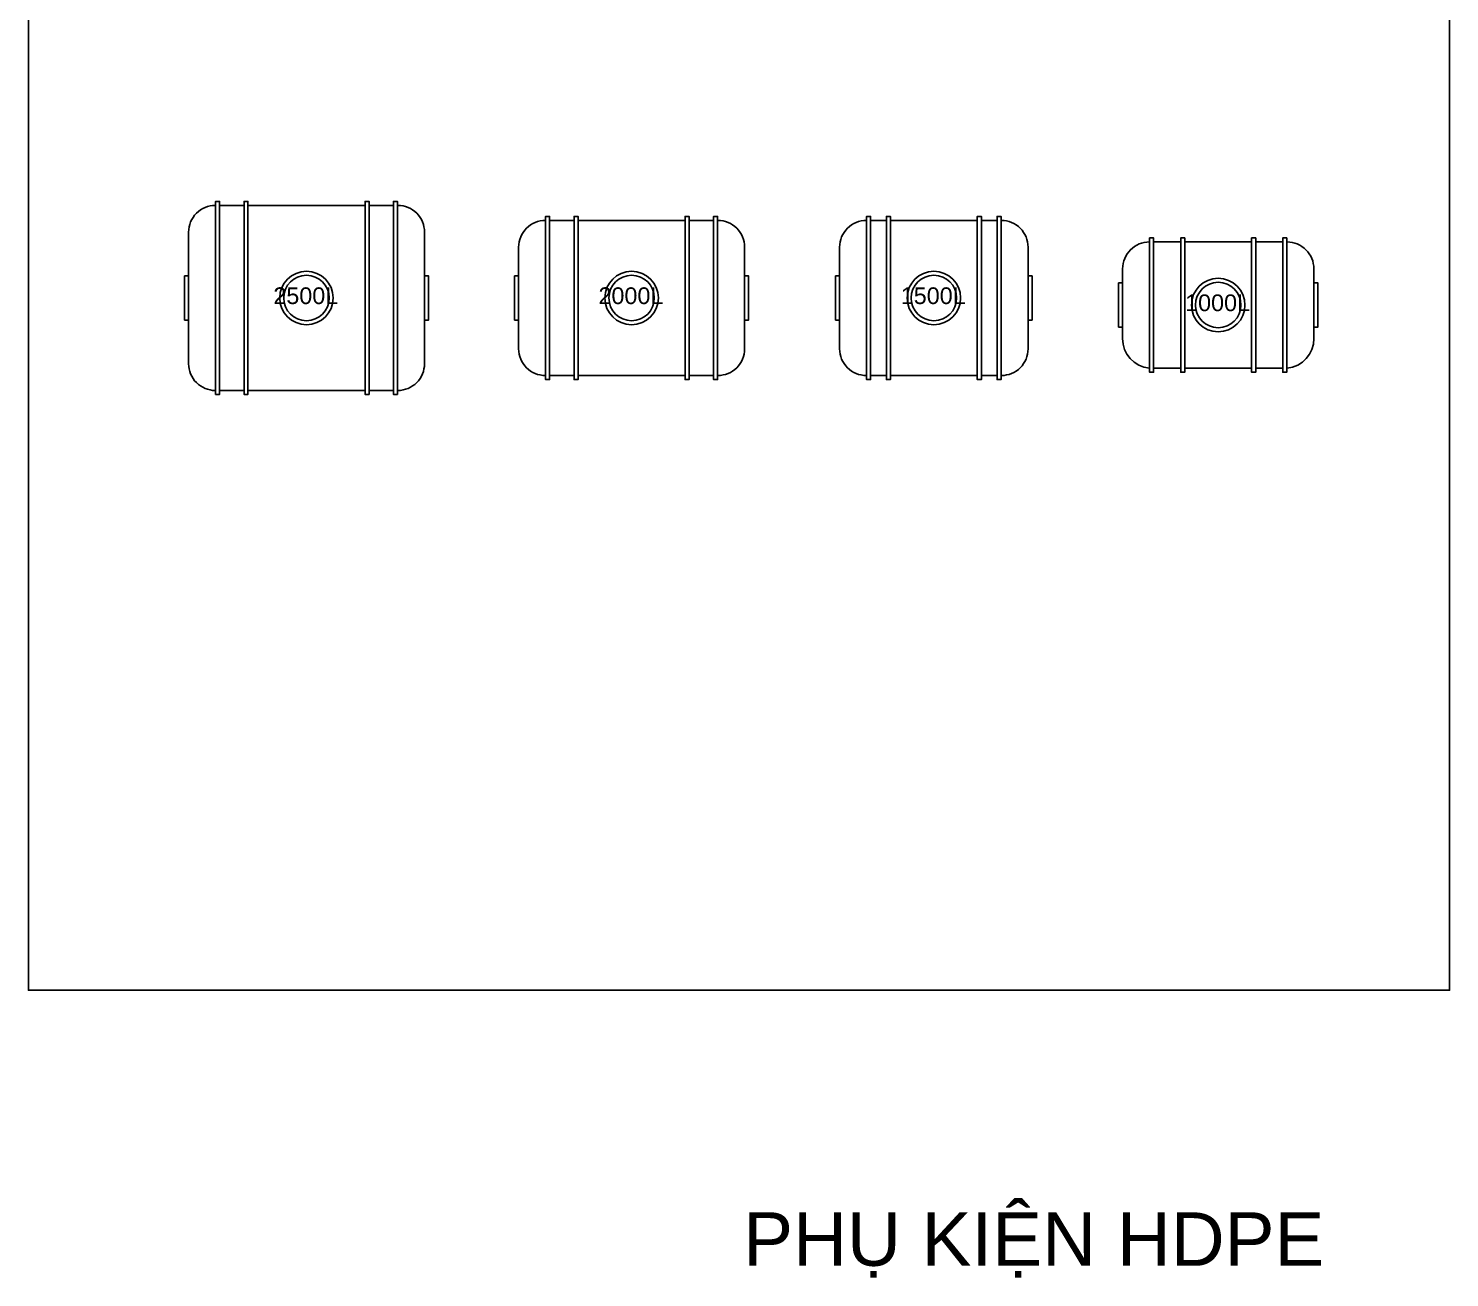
# Model space of a CAD drawing. Header units: millimetres. Extents: x 1218 to 72853, y -34712 to 16286.
# Drawn here: x 25825 to 36455, y -4875 to 4469 of the extents above; entities that cross this region are included whole.
import ezdxf

# ---------------------------------------------------------------- set-up
doc = ezdxf.new("R2010")
doc.units = ezdxf.units.MM
doc.styles.get("Standard").update_dxf_attribs({"font": 'arial.ttf'})

# ---------------------------------------------------------------- blocks, each defined once
blk = doc.blocks.new('BON 2000L EQ')
at = {"linetype": 'Continuous', "lineweight": -3}
for points in [[(-643, -580), (-645, -580, -0.414214), (-845, -380), (-845, 380, -0.414214), (-645, 580), (-643, 580)], [(643, -580), (645, -580, 0.414214), (845, -380), (845, 380, 0.414214), (645, 580), (643, 580)]]:
    blk.add_lwpolyline(points, format="xyb", dxfattribs=at)
for points in [[(-643, 580), (-643, 610), (-613, 610), (-613, 580)], [(-643, 580), (-643, -580)], [(-613, 580), (-430, 580)], [(-613, 580), (-613, -580)], [(-430, 580), (-430, 610), (-400, 610), (-400, 580)], [(-430, 580), (-430, -580)], [(400, 580), (-400, 580)], [(-400, 580), (-400, -580)], [(430, 580), (430, 610), (400, 610), (400, 580)], [(400, 580), (400, -580)], [(613, 580), (430, 580)], [(430, 580), (430, -580)], [(643, 580), (643, 610), (613, 610), (613, 580)], [(613, 580), (613, -580)], [(643, 580), (643, -580)], [(-845, -165), (-875, -165), (-875, 165), (-845, 165)], [(845, -165), (875, -165), (875, 165), (845, 165)], [(-643, -580), (-643, -610), (-613, -610), (-613, -580)], [(-430, -580), (-613, -580)], [(-430, -580), (-430, -610), (-400, -610), (-400, -580)], [(-400, -580), (400, -580)], [(430, -580), (430, -610), (400, -610), (400, -580)], [(430, -580), (613, -580)], [(643, -580), (643, -610), (613, -610), (613, -580)]]:
    blk.add_lwpolyline(points, dxfattribs=at)
for radius in [200, 170]:
    blk.add_circle((0, 0), radius, dxfattribs=at)
at = {"insert": (-5, 16), "char_height": 125, "attachment_point": 5}
blk.add_mtext('\\A1;2000L', dxfattribs=at)
blk = doc.blocks.new('BON 1500L EQ')
at = {"linetype": 'Continuous', "lineweight": -3}
for points in [[(-503, 580), (-505, 580, 0.414214), (-705, 380), (-705, -380, 0.414214), (-505, -580), (-503, -580)], [(503, -580), (505, -580, 0.414214), (705, -380), (705, 380, 0.414214), (505, 580), (503, 580)]]:
    blk.add_lwpolyline(points, format="xyb", dxfattribs=at)
for points in [[(-503, 580), (-503, 610), (-473, 610), (-473, 580)], [(-503, 580), (-503, -580)], [(-355, 580), (-473, 580)], [(-473, 580), (-473, -580)], [(-355, 580), (-355, 610), (-325, 610), (-325, 580)], [(-355, 580), (-355, -580)], [(325, 580), (-325, 580)], [(-325, 580), (-325, -580)], [(355, 580), (355, 610), (325, 610), (325, 580)], [(325, 580), (325, -580)], [(473, 580), (355, 580)], [(355, 580), (355, -580)], [(503, 580), (503, 610), (473, 610), (473, 580)], [(473, 580), (473, -580)], [(503, 580), (503, -580)], [(-705, -165), (-735, -165), (-735, 165), (-705, 165)], [(705, -165), (735, -165), (735, 165), (705, 165)], [(-503, -580), (-503, -610), (-473, -610), (-473, -580)], [(-473, -580), (-355, -580)], [(-355, -580), (-355, -610), (-325, -610), (-325, -580)], [(-325, -580), (325, -580)], [(355, -580), (355, -610), (325, -610), (325, -580)], [(355, -580), (473, -580)], [(503, -580), (503, -610), (473, -610), (473, -580)]]:
    blk.add_lwpolyline(points, dxfattribs=at)
for radius in [200, 170]:
    blk.add_circle((0, 0), radius, dxfattribs=at)
at = {"insert": (-5, 16), "char_height": 125, "attachment_point": 5}
blk.add_mtext('\\A1;1500L', dxfattribs=at)
blk = doc.blocks.new('BON 1000L EQ')
at = {"linetype": 'Continuous', "lineweight": -3}
for points in [[(-513, 472), (-515, 472, 0.414214), (-715, 272), (-715, -250, 0.3916), (-515, -473), (-513, -473)], [(513, -473), (515, -473, 0.3916), (715, -250), (715, 272, 0.414214), (515, 472), (513, 472)]]:
    blk.add_lwpolyline(points, format="xyb", dxfattribs=at)
for points in [[(-513, 472), (-513, 502), (-483, 502), (-483, 472)], [(-513, 472), (-513, -473)], [(-280, 472), (-483, 472)], [(-483, 472), (-483, -473)], [(-280, 472), (-280, 502), (-250, 502), (-250, 472)], [(-280, 472), (-280, -473)], [(250, 472), (-250, 472)], [(-250, 472), (-250, -473)], [(280, 472), (280, 502), (250, 502), (250, 472)], [(250, 472), (250, -473)], [(483, 472), (280, 472)], [(280, 472), (280, -473)], [(513, 472), (513, 502), (483, 502), (483, 472)], [(483, 472), (483, -473)], [(513, 472), (513, -473)], [(-715, -165), (-745, -165), (-745, 165), (-715, 165)], [(715, -165), (745, -165), (745, 165), (715, 165)], [(-513, -473), (-513, -503), (-483, -503), (-483, -473)], [(-483, -473), (-280, -473)], [(-280, -473), (-280, -503), (-250, -503), (-250, -473)], [(-250, -473), (250, -473)], [(280, -473), (280, -503), (250, -503), (250, -473)], [(280, -473), (483, -473)], [(513, -473), (513, -503), (483, -503), (483, -473)]]:
    blk.add_lwpolyline(points, dxfattribs=at)
for radius in [200, 170]:
    blk.add_circle((0, 0), radius, dxfattribs=at)
at = {"insert": (-5, 16), "char_height": 125, "attachment_point": 5}
blk.add_mtext('\\A1;1000L', dxfattribs=at)
blk = doc.blocks.new('BON 2500L EQ')
at = {"linetype": 'Continuous', "lineweight": -3}
for points in [[(-680, -692), (-682, -692, -0.414214), (-882, -492), (-882, 492, -0.414214), (-682, 692), (-680, 692)], [(680, -692), (683, -692, 0.414214), (883, -492), (883, 492, 0.414214), (683, 692), (680, 692)]]:
    blk.add_lwpolyline(points, format="xyb", dxfattribs=at)
for points in [[(-680, 692), (-680, 722), (-650, 722), (-650, 692)], [(-680, 692), (-680, -692)], [(-650, 692), (-467, 692)], [(-650, 692), (-650, -692)], [(-467, 692), (-467, 722), (-438, 722), (-438, 692)], [(-467, 692), (-467, -692)], [(438, 692), (-438, 692)], [(-438, 692), (-438, -692)], [(468, 692), (468, 722), (438, 722), (438, 692)], [(438, 692), (438, -692)], [(650, 692), (468, 692)], [(468, 692), (468, -692)], [(680, 692), (680, 722), (650, 722), (650, 692)], [(650, 692), (650, -692)], [(680, 692), (680, -692)], [(-882, -165), (-912, -165), (-912, 165), (-882, 165)], [(883, -165), (913, -165), (913, 165), (883, 165)], [(-680, -692), (-680, -722), (-650, -722), (-650, -692)], [(-467, -692), (-650, -692)], [(-467, -692), (-467, -722), (-438, -722), (-438, -692)], [(-438, -692), (438, -692)], [(468, -692), (468, -722), (438, -722), (438, -692)], [(468, -692), (650, -692)], [(680, -692), (680, -722), (650, -722), (650, -692)]]:
    blk.add_lwpolyline(points, dxfattribs=at)
for radius in [200, 170]:
    blk.add_circle((0, 0), radius, dxfattribs=at)
at = {"insert": (-5, 16), "char_height": 125, "attachment_point": 5}
blk.add_mtext('\\A1;2500L', dxfattribs=at)

msp = doc.modelspace()

# ---------------------------------------------------------------- linework, layer by layer
msp.add_lwpolyline([(25825, 16286), (36455, 16286), (36455, -2726), (25825, -2726)], close=True)

# ---------------------------------------------------------------- block references
for name, p in [('BON 2500L EQ', (27905, 2453)), ('BON 2000L EQ', (30337, 2453)), ('BON 1500L EQ', (32598, 2453)), ('BON 1000L EQ', (34725, 2400))]:
    msp.add_blockref(name, p)

# ---------------------------------------------------------------- texts
at = {"color": 1, "linetype": 'Continuous'}
msp.add_text('PHỤ KIỆN HDPE', height=400, dxfattribs=at).set_placement((31172, -4787))

doc.saveas('drawing.dxf')
